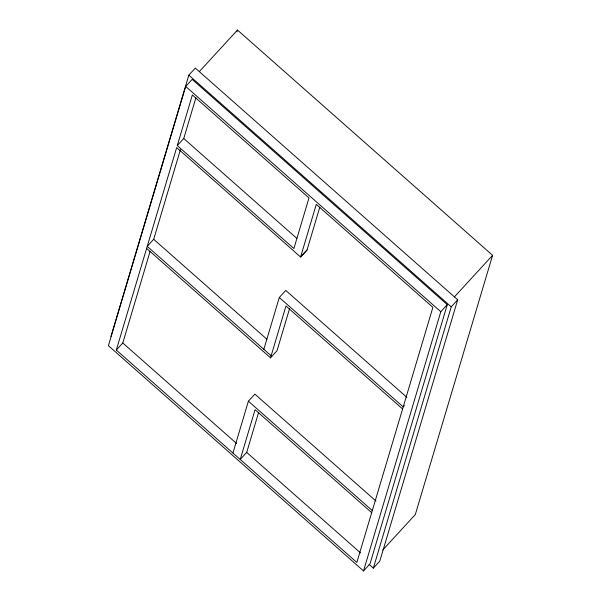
<?xml version="1.0" encoding="UTF-8"?>
<svg xmlns="http://www.w3.org/2000/svg" width="601" height="601" viewBox="0 0 601 601"><rect width="100%" height="100%" fill="white"/><g stroke="black" fill="none" stroke-linecap="round" stroke-linejoin="round"><path stroke-width="0.9" d="M110.93 336.447L188.834 75.14L195.302 68.086L457.699 299.794L379.802 561.109L373.326 568.155L369.104 564.429M185.694 86.439L108.413 345.68L363.522 570.95L369.991 563.903L447.272 304.662L192.17 79.392L185.694 86.439L440.803 311.716L363.522 570.95M307.051 249.963L300.583 257.01L316.276 204.37L432.893 307.351L356.851 562.438L116.316 350.045L176.671 147.591L300.583 257.01L307.043 249.993L319.822 207.135M177.28 145.555L192.365 94.95L308.982 197.932L293.897 248.536L177.28 145.555L183.748 138.508L195.926 97.67M116.316 350.045L122.792 342.991L150.137 251.263M271.141 355.762L147.23 246.35L153.706 239.296L180.465 149.521M236.944 31.845L237.478 30.05L492.587 255.32L415.306 514.561L382.732 550.028M232.94 453.019L248.393 401.175L254.869 394.128L375.978 501.069M263.854 349.324L279.307 297.48L285.783 290.433L406.892 397.374M146.614 248.423L270.525 357.835L285.978 305.992L402.602 408.973M371.688 512.668L255.064 409.687L240.227 459.457L246.703 452.41L258.625 412.414M289.524 308.771L276.993 350.789L270.525 357.835M373.326 568.155L451.231 306.848L457.699 299.794M199.269 71.662L237.478 30.05M440.803 311.716L447.272 304.662M454.379 296.932L492.587 255.32M404.398 405.615L403.218 406.9L279.307 297.48M188.834 75.14L451.231 306.848M183.748 138.508L296.856 238.387M153.706 239.296L266.814 339.174M248.393 401.175L372.304 510.595M122.792 342.991L236.599 443.493M246.703 452.41L360.51 552.912"/></g></svg>
